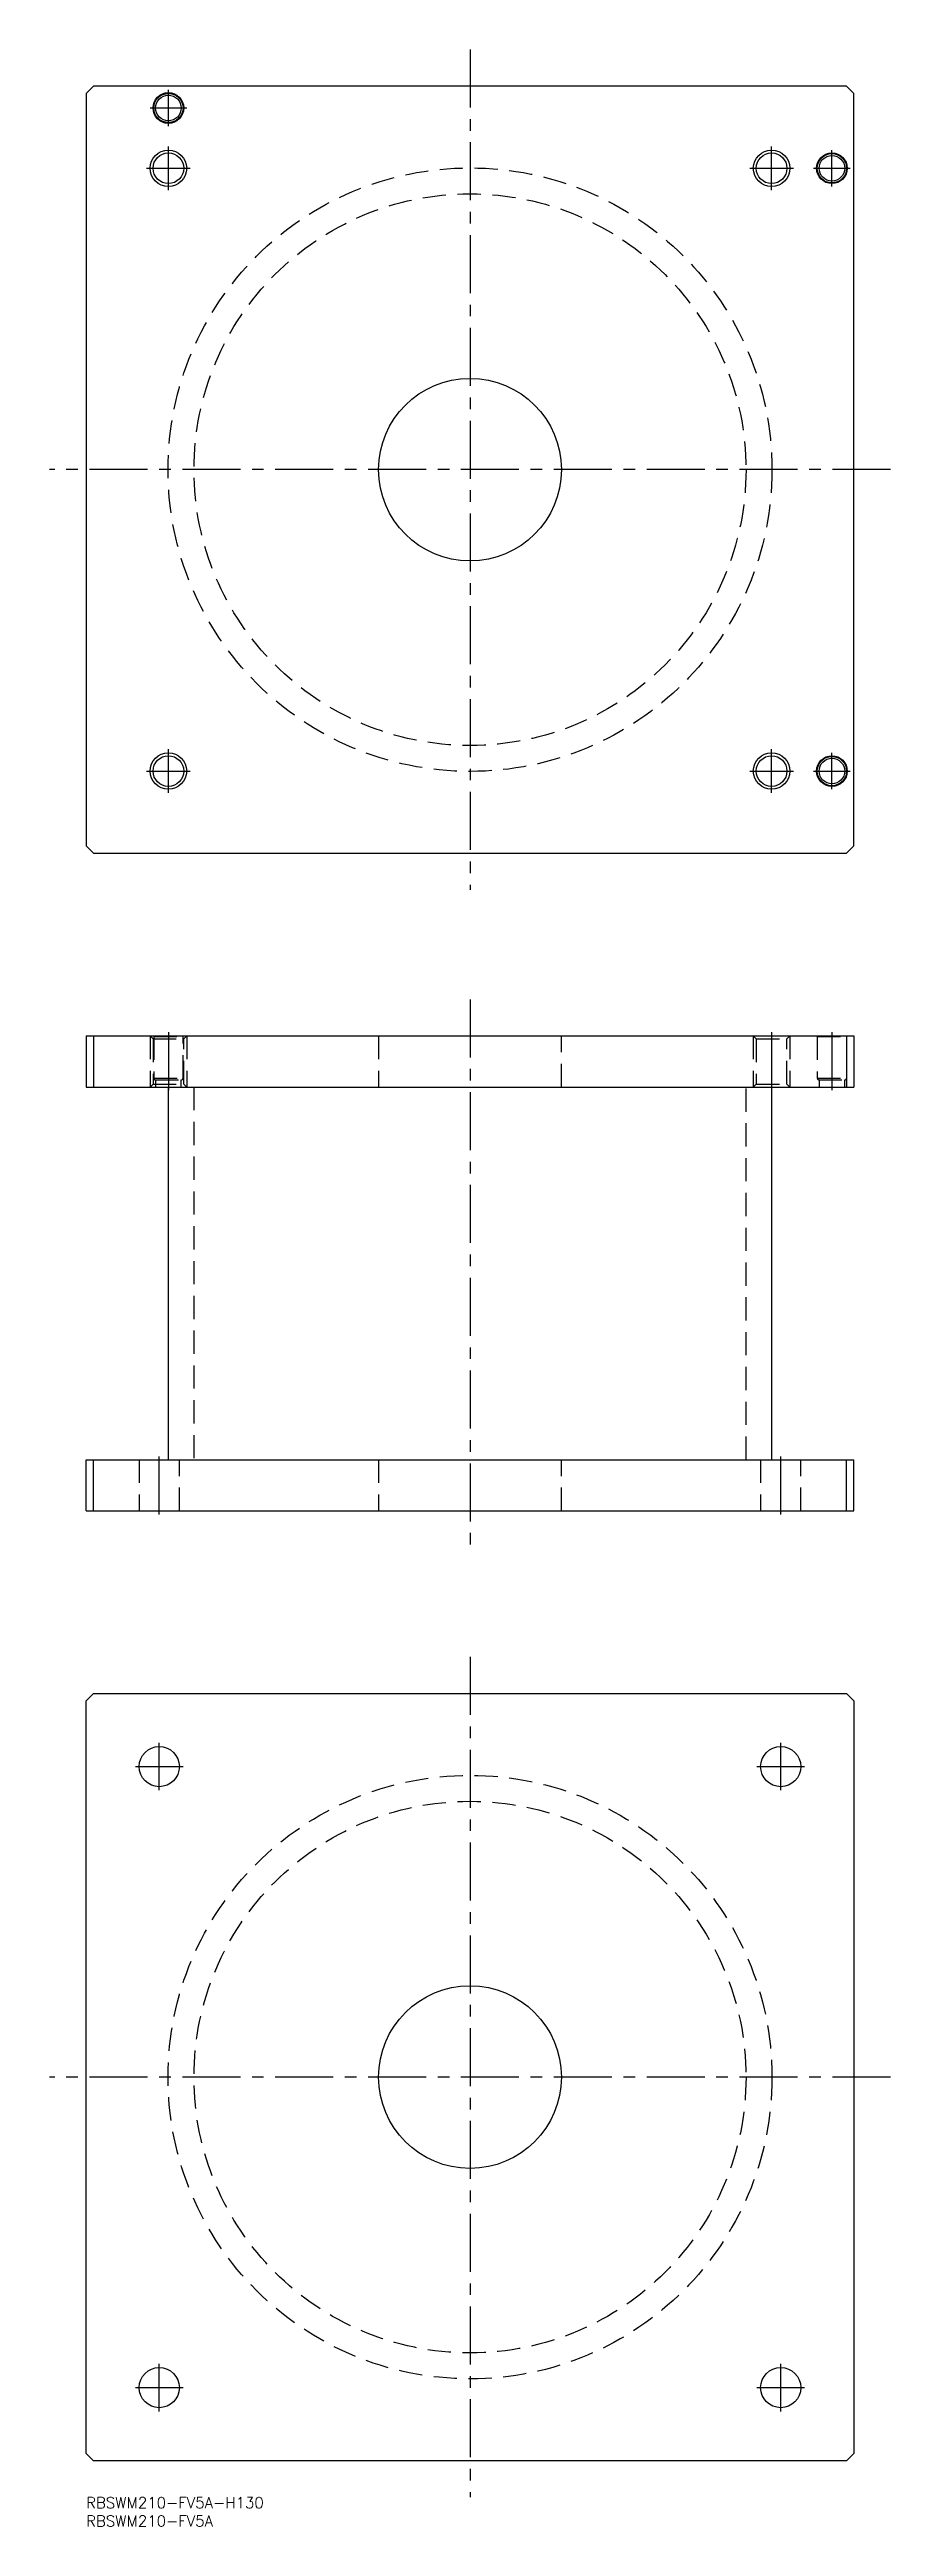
# Model space of a CAD drawing. Extents: x -10 to 220, y -8 to 670.
import ezdxf

# ---------------------------------------------------------------- set-up
doc = ezdxf.new("R2010")
doc.units = 0
doc.header["$LTSCALE"] = 0.5
doc.linetypes.add('CENTER', pattern=[50.8, 31.75, -6.35, 6.35, -6.35])
doc.linetypes.add('DASHED', pattern=[19.05, 12.7, -6.35])
doc.layers.get('0').update_dxf_attribs({"linetype": 'CONTINUOUS'})
for name, color, linetype in [('MSM_CENTER', 1, 'CENTER'), ('MSM_CONTINUOUS', 7, 'CONTINUOUS'), ('MSM_DASHED', 4, 'DASHED'), ('MSM_NARROW', 5, 'CONTINUOUS'), ('MSM_PART_NUMBER', 7, 'CONTINUOUS')]:
    doc.layers.add(name, color=color, linetype=linetype)
doc.styles.get("Standard").update_dxf_attribs({"font": 'txt.shx', "height": 3, "bigfont": 'bigfont.shx'})

msp = doc.modelspace()

# ---------------------------------------------------------------- linework, layer by layer
for p, q in [((2, 660), (0, 658)), ((208, 660), (2, 660)), ((210, 658), (208, 660))]:
    msp.add_line(p, q)
for centre, radius in [((22.5, 654), 4.2), ((22.5, 654), 4), ((22.5, 654), 3.5), ((22.5, 637.5), 4.188), ((187.5, 637.5), 4.188), ((204, 637.5), 4.2), ((204, 637.5), 4), ((204, 637.5), 3.5)]:
    msp.add_circle(centre, radius)
at = {"layer": 'MSM_CENTER'}
for p, q in [((105, 670), (105, 440)), ((22.5, 649), (22.5, 659)), ((17.5, 654), (27.5, 654)), ((16.5, 637.5), (28.5, 637.5)), ((22.5, 631.5), (22.5, 643.5)), ((181.5, 637.5), (193.5, 637.5)), ((187.5, 631.5), (187.5, 643.5)), ((199, 637.5), (209, 637.5)), ((204, 632.5), (204, 642.5)), ((220, 555), (-10, 555)), ((22.5, 466.5), (22.5, 478.5)), ((187.5, 466.5), (187.5, 478.5)), ((204, 467.5), (204, 477.5)), ((16.5, 472.5), (28.5, 472.5)), ((181.5, 472.5), (193.5, 472.5)), ((199, 472.5), (209, 472.5)), ((105, 410), (105, 260)), ((22.5, 401), (22.5, 385)), ((187.5, 401), (187.5, 385)), ((204, 401), (204, 385)), ((20, 269), (20, 285)), ((190, 269), (190, 285)), ((105, 230), (105, 0)), ((20, 193.5), (20, 206.5)), ((190, 193.5), (190, 206.5)), ((13.5, 200), (26.5, 200)), ((183.5, 200), (196.5, 200)), ((220, 115), (-10, 115)), ((20, 23.5), (20, 36.5)), ((190, 23.5), (190, 36.5)), ((13.5, 30), (26.5, 30)), ((183.5, 30), (196.5, 30))]:
    msp.add_line(p, q, dxfattribs=at)
at = {"layer": 'MSM_CONTINUOUS'}
for p, q in [((0, 658), (0, 452)), ((210, 452), (210, 658)), ((0, 452), (2, 450)), ((2, 450), (208, 450)), ((208, 450), (210, 452)), ((0, 400), (210, 400)), ((0, 400), (0, 386)), ((2, 400), (2, 386)), ((208, 400), (208, 386)), ((210, 400), (210, 386)), ((0, 386), (210, 386)), ((22.4, 386), (22.4, 284)), ((187.6, 284), (187.6, 386)), ((0, 270), (0, 284)), ((0, 284), (210, 284)), ((2, 270), (2, 284)), ((208, 270), (208, 284)), ((210, 270), (210, 284)), ((0, 270), (210, 270)), ((0, 218), (2, 220)), ((0, 12), (0, 218)), ((2, 220), (208, 220)), ((208, 220), (210, 218)), ((210, 218), (210, 12)), ((2, 10), (0, 12)), ((208, 10), (2, 10)), ((210, 12), (208, 10))]:
    msp.add_line(p, q, dxfattribs=at)
for centre, radius in [((105, 555), 25), ((22.5, 472.5), 4.188), ((187.5, 472.5), 4.188), ((204, 472.5), 4.2), ((204, 472.5), 4), ((204, 472.5), 3.5), ((20, 200), 5.5), ((190, 200), 5.5), ((105, 115), 25), ((20, 30), 5.5), ((190, 30), 5.5)]:
    msp.add_circle(centre, radius, dxfattribs=at)
at = {"layer": 'MSM_DASHED'}
for p, q in [((17.5, 400), (18.312, 399.188)), ((17.5, 400), (17.5, 386)), ((18.3, 400), (18.5, 399.8)), ((18.312, 399.188), (26.688, 399.188)), ((18.312, 399.188), (18.312, 386.812)), ((18.5, 399.8), (26.5, 399.8)), ((18.5, 399.8), (18.5, 388.4)), ((26.5, 399.8), (26.7, 400)), ((26.5, 388.4), (26.5, 399.8)), ((26.688, 399.188), (27.5, 400)), ((26.688, 386.812), (26.688, 399.188)), ((27.5, 400), (27.5, 386)), ((80, 400), (80, 386)), ((130, 386), (130, 400)), ((182.5, 400), (183.312, 399.188)), ((182.5, 400), (182.5, 386)), ((183.312, 399.188), (191.688, 399.188)), ((183.312, 399.188), (183.312, 386.812)), ((191.688, 399.188), (192.5, 400)), ((191.688, 386.812), (191.688, 399.188)), ((192.5, 400), (192.5, 386)), ((199.8, 400), (200, 399.8)), ((200, 399.8), (208, 399.8)), ((200, 399.8), (200, 388.4)), ((208, 399.8), (208.2, 400)), ((18.312, 386.812), (17.5, 386)), ((18.312, 386.812), (26.688, 386.812)), ((18.507, 388.4), (26.493, 388.4)), ((18.9, 388), (26.1, 388)), ((19, 388), (19, 386)), ((26, 386), (26, 388)), ((27.5, 386), (26.688, 386.812)), ((183.312, 386.812), (182.5, 386)), ((183.312, 386.812), (191.688, 386.812)), ((192.5, 386), (191.688, 386.812)), ((200.007, 388.4), (207.993, 388.4)), ((200.4, 388), (207.6, 388)), ((200.5, 388), (200.5, 386)), ((207.5, 386), (207.5, 388)), ((29.5, 386), (29.5, 284)), ((180.5, 284), (180.5, 386)), ((14.5, 284), (14.5, 270)), ((25.5, 270), (25.5, 284)), ((80, 284), (80, 270)), ((130, 270), (130, 284)), ((184.5, 284), (184.5, 270)), ((195.5, 270), (195.5, 284))]:
    msp.add_line(p, q, dxfattribs=at)
for centre, radius in [((105, 555), 82.6), ((105, 555), 75.5), ((105, 115), 82.6), ((105, 115), 75.5)]:
    msp.add_circle(centre, radius, dxfattribs=at)
for centre, start, end in [((18.9, 388.4), 180, 270), ((26.1, 388.4), 270, 360), ((200.4, 388.4), 180, 270), ((207.6, 388.4), 270, 360)]:
    msp.add_arc(centre, 0.4, start, end, dxfattribs=at)
at = {"layer": 'MSM_NARROW'}
for centre in [(22.5, 637.5), (187.5, 637.5), (22.5, 472.5), (187.5, 472.5)]:
    msp.add_circle(centre, 5, dxfattribs=at)

# ---------------------------------------------------------------- texts
at = {"layer": 'MSM_PART_NUMBER'}
for s, p in [('RBSWM210-FV5A-H130', (0, -3)), ('RBSWM210-FV5A', (0, -8))]:
    msp.add_text(s, height=3, dxfattribs=at).set_placement(p)

doc.saveas('drawing.dxf')
